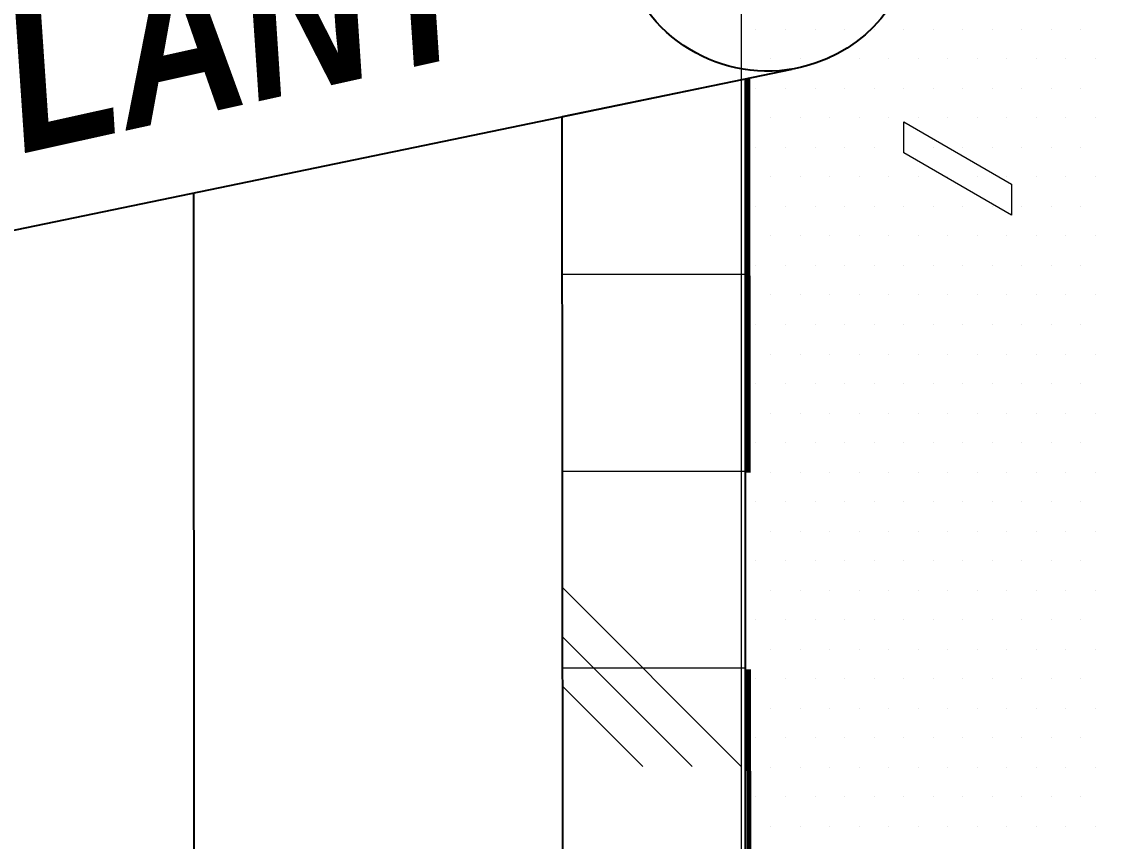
# Model space of a CAD drawing. Header units: inches. Extents: x -26 to 76, y -16 to 22.
# Drawn here: x 37.996 to 38.687, y 7.758 to 8.278 of the extents above; entities that cross this region are included whole.
import ezdxf

# ---------------------------------------------------------------- set-up
doc = ezdxf.new("R2010")
doc.units = ezdxf.units.IN
doc.header["$MEASUREMENT"] = 0
doc.linetypes.add('AI-Linetype-2', pattern=[0.375113, 0.250075, -0.125038])
for name, color, linetype, lineweight in [('.ATI-HATCH', 7, 'Continuous', 0), ('G-ANNO-TTLB', 7, 'Continuous', 0), ('TYVEK', 7, 'Continuous', 0), ('X-REF - TRACED', 7, 'Continuous', 0)]:
    doc.layers.add(name, color=color, linetype=linetype, lineweight=lineweight)

# ---------------------------------------------------------------- blocks, each defined once
blk = doc.blocks.new('Block_30')
at = {"layer": 'TYVEK', "color": 33, "lineweight": 25, "true_color": 0xcc9966}
blk.add_lwpolyline([(38.45573, 8.24176)], dxfattribs=at)
blk = doc.blocks.new('Block_353')
at = {"layer": '.ATI-HATCH'}
blk.add_open_spline([(38.33959, 8.21775), (38.33959, 8.21775), (38.45573, 8.24176), (38.45573, 8.24176), (38.45573, 8.24176), (38.45573, 5.66914), (38.45573, 5.66914), (38.45573, 5.66914), (38.33993, 5.73556), (38.33993, 5.73556), (38.33993, 5.73556), (38.33993, 7.72451), (38.33993, 7.72451), (38.33993, 7.72451), (38.33959, 8.21775), (38.33959, 8.21775)], degree=3, knots=[0, 0, 0, 0, 1, 1, 1, 2, 2, 2, 3, 3, 3, 4, 4, 4, 5, 5, 5, 5], dxfattribs=at)
at = {"layer": '.ATI-HATCH', "color": 8, "lineweight": 0, "true_color": 0x808080}
for points in [[(38.33966, 8.11768), (38.33966, 8.11768), (38.45573, 8.11768), (38.45573, 8.11768)], [(38.33975, 7.99264), (38.33975, 7.99264), (38.45573, 7.99264), (38.45573, 7.99264)], [(38.45334, 7.80508), (38.45334, 7.80508), (38.3398, 7.91863), (38.3398, 7.91863)], [(38.42208, 7.80508), (38.42208, 7.80508), (38.33982, 7.88735), (38.33982, 7.88735)], [(38.33983, 7.8676), (38.33983, 7.8676), (38.45573, 7.8676), (38.45573, 7.8676)], [(38.39082, 7.80508), (38.39082, 7.80508), (38.33984, 7.85606), (38.33984, 7.85606)]]:
    blk.add_open_spline(points, degree=3, dxfattribs=at)
blk = doc.blocks.new('Block_386')
at = {"layer": '.ATI-HATCH'}
blk.add_open_spline([(38.70094, 9.57216), (38.70094, 9.57216), (38.45346, 9.72215), (38.45346, 9.72215), (38.45346, 9.72215), (38.45346, 7.41486), (38.45346, 7.41486), (38.45346, 7.41486), (38.70094, 7.26487), (38.70094, 7.26487), (38.70094, 7.26487), (38.70094, 9.57216), (38.70094, 9.57216)], degree=3, knots=[0, 0, 0, 0, 1, 1, 1, 2, 2, 2, 3, 3, 3, 4, 4, 4, 4], dxfattribs=at)
at = {"layer": '.ATI-HATCH', "color": 8, "lineweight": 0, "true_color": 0x808080}
for points in [[(38.46268, 8.27329), (38.46268, 8.27329), (38.46268, 8.27329), (38.46268, 8.27329)], [(38.48144, 8.27329), (38.48144, 8.27329), (38.48144, 8.27329), (38.48144, 8.27329)], [(38.50019, 8.27329), (38.50019, 8.27329), (38.50019, 8.27329), (38.50019, 8.27329)], [(38.51895, 8.27329), (38.51895, 8.27329), (38.51895, 8.27329), (38.51895, 8.27329)], [(38.5377, 8.27329), (38.5377, 8.27329), (38.5377, 8.27329), (38.5377, 8.27329)], [(38.55646, 8.27329), (38.55646, 8.27329), (38.55646, 8.27329), (38.55646, 8.27329)], [(38.57521, 8.27329), (38.57521, 8.27329), (38.57521, 8.27329), (38.57521, 8.27329)], [(38.59397, 8.27329), (38.59397, 8.27329), (38.59397, 8.27329), (38.59397, 8.27329)], [(38.61273, 8.27329), (38.61273, 8.27329), (38.61273, 8.27329), (38.61273, 8.27329)], [(38.63148, 8.27329), (38.63148, 8.27329), (38.63148, 8.27329), (38.63148, 8.27329)], [(38.65024, 8.27329), (38.65024, 8.27329), (38.65024, 8.27329), (38.65024, 8.27329)], [(38.66899, 8.27329), (38.66899, 8.27329), (38.66899, 8.27329), (38.66899, 8.27329)], [(38.47206, 8.25453), (38.47206, 8.25453), (38.47206, 8.25453), (38.47206, 8.25453)], [(38.49081, 8.25453), (38.49081, 8.25453), (38.49081, 8.25453), (38.49081, 8.25453)], [(38.50957, 8.25453), (38.50957, 8.25453), (38.50957, 8.25453), (38.50957, 8.25453)], [(38.52833, 8.25453), (38.52833, 8.25453), (38.52833, 8.25453), (38.52833, 8.25453)], [(38.54708, 8.25453), (38.54708, 8.25453), (38.54708, 8.25453), (38.54708, 8.25453)], [(38.56584, 8.25453), (38.56584, 8.25453), (38.56584, 8.25453), (38.56584, 8.25453)], [(38.58459, 8.25453), (38.58459, 8.25453), (38.58459, 8.25453), (38.58459, 8.25453)], [(38.60335, 8.25453), (38.60335, 8.25453), (38.60335, 8.25453), (38.60335, 8.25453)], [(38.6221, 8.25453), (38.6221, 8.25453), (38.6221, 8.25453), (38.6221, 8.25453)], [(38.64086, 8.25453), (38.64086, 8.25453), (38.64086, 8.25453), (38.64086, 8.25453)], [(38.65961, 8.25453), (38.65961, 8.25453), (38.65961, 8.25453), (38.65961, 8.25453)], [(38.67837, 8.25453), (38.67837, 8.25453), (38.67837, 8.25453), (38.67837, 8.25453)], [(38.46268, 8.23577), (38.46268, 8.23577), (38.46268, 8.23577), (38.46268, 8.23577)], [(38.48144, 8.23577), (38.48144, 8.23577), (38.48144, 8.23577), (38.48144, 8.23577)], [(38.50019, 8.23577), (38.50019, 8.23577), (38.50019, 8.23577), (38.50019, 8.23577)], [(38.51895, 8.23577), (38.51895, 8.23577), (38.51895, 8.23577), (38.51895, 8.23577)], [(38.5377, 8.23577), (38.5377, 8.23577), (38.5377, 8.23577), (38.5377, 8.23577)], [(38.55646, 8.23577), (38.55646, 8.23577), (38.55646, 8.23577), (38.55646, 8.23577)], [(38.57521, 8.23577), (38.57521, 8.23577), (38.57521, 8.23577), (38.57521, 8.23577)], [(38.59397, 8.23577), (38.59397, 8.23577), (38.59397, 8.23577), (38.59397, 8.23577)], [(38.61273, 8.23577), (38.61273, 8.23577), (38.61273, 8.23577), (38.61273, 8.23577)], [(38.63148, 8.23577), (38.63148, 8.23577), (38.63148, 8.23577), (38.63148, 8.23577)], [(38.65024, 8.23577), (38.65024, 8.23577), (38.65024, 8.23577), (38.65024, 8.23577)], [(38.66899, 8.23577), (38.66899, 8.23577), (38.66899, 8.23577), (38.66899, 8.23577)], [(38.47206, 8.21702), (38.47206, 8.21702), (38.47206, 8.21702), (38.47206, 8.21702)], [(38.49081, 8.21702), (38.49081, 8.21702), (38.49081, 8.21702), (38.49081, 8.21702)], [(38.50957, 8.21702), (38.50957, 8.21702), (38.50957, 8.21702), (38.50957, 8.21702)], [(38.52833, 8.21702), (38.52833, 8.21702), (38.52833, 8.21702), (38.52833, 8.21702)], [(38.54708, 8.21702), (38.54708, 8.21702), (38.54708, 8.21702), (38.54708, 8.21702)], [(38.56584, 8.21702), (38.56584, 8.21702), (38.56584, 8.21702), (38.56584, 8.21702)], [(38.58459, 8.21702), (38.58459, 8.21702), (38.58459, 8.21702), (38.58459, 8.21702)], [(38.60335, 8.21702), (38.60335, 8.21702), (38.60335, 8.21702), (38.60335, 8.21702)], [(38.6221, 8.21702), (38.6221, 8.21702), (38.6221, 8.21702), (38.6221, 8.21702)], [(38.64086, 8.21702), (38.64086, 8.21702), (38.64086, 8.21702), (38.64086, 8.21702)], [(38.65961, 8.21702), (38.65961, 8.21702), (38.65961, 8.21702), (38.65961, 8.21702)], [(38.67837, 8.21702), (38.67837, 8.21702), (38.67837, 8.21702), (38.67837, 8.21702)], [(38.46268, 8.19826), (38.46268, 8.19826), (38.46268, 8.19826), (38.46268, 8.19826)], [(38.48144, 8.19826), (38.48144, 8.19826), (38.48144, 8.19826), (38.48144, 8.19826)], [(38.50019, 8.19826), (38.50019, 8.19826), (38.50019, 8.19826), (38.50019, 8.19826)], [(38.51895, 8.19826), (38.51895, 8.19826), (38.51895, 8.19826), (38.51895, 8.19826)], [(38.5377, 8.19826), (38.5377, 8.19826), (38.5377, 8.19826), (38.5377, 8.19826)], [(38.55646, 8.19826), (38.55646, 8.19826), (38.55646, 8.19826), (38.55646, 8.19826)], [(38.57521, 8.19826), (38.57521, 8.19826), (38.57521, 8.19826), (38.57521, 8.19826)], [(38.59397, 8.19826), (38.59397, 8.19826), (38.59397, 8.19826), (38.59397, 8.19826)], [(38.61273, 8.19826), (38.61273, 8.19826), (38.61273, 8.19826), (38.61273, 8.19826)], [(38.63148, 8.19826), (38.63148, 8.19826), (38.63148, 8.19826), (38.63148, 8.19826)], [(38.65024, 8.19826), (38.65024, 8.19826), (38.65024, 8.19826), (38.65024, 8.19826)], [(38.66899, 8.19826), (38.66899, 8.19826), (38.66899, 8.19826), (38.66899, 8.19826)], [(38.47206, 8.17951), (38.47206, 8.17951), (38.47206, 8.17951), (38.47206, 8.17951)], [(38.49081, 8.17951), (38.49081, 8.17951), (38.49081, 8.17951), (38.49081, 8.17951)], [(38.50957, 8.17951), (38.50957, 8.17951), (38.50957, 8.17951), (38.50957, 8.17951)], [(38.52833, 8.17951), (38.52833, 8.17951), (38.52833, 8.17951), (38.52833, 8.17951)], [(38.54708, 8.17951), (38.54708, 8.17951), (38.54708, 8.17951), (38.54708, 8.17951)], [(38.56584, 8.17951), (38.56584, 8.17951), (38.56584, 8.17951), (38.56584, 8.17951)], [(38.58459, 8.17951), (38.58459, 8.17951), (38.58459, 8.17951), (38.58459, 8.17951)], [(38.60335, 8.17951), (38.60335, 8.17951), (38.60335, 8.17951), (38.60335, 8.17951)], [(38.6221, 8.17951), (38.6221, 8.17951), (38.6221, 8.17951), (38.6221, 8.17951)], [(38.64086, 8.17951), (38.64086, 8.17951), (38.64086, 8.17951), (38.64086, 8.17951)], [(38.65961, 8.17951), (38.65961, 8.17951), (38.65961, 8.17951), (38.65961, 8.17951)], [(38.67837, 8.17951), (38.67837, 8.17951), (38.67837, 8.17951), (38.67837, 8.17951)], [(38.46268, 8.16075), (38.46268, 8.16075), (38.46268, 8.16075), (38.46268, 8.16075)], [(38.48144, 8.16075), (38.48144, 8.16075), (38.48144, 8.16075), (38.48144, 8.16075)], [(38.50019, 8.16075), (38.50019, 8.16075), (38.50019, 8.16075), (38.50019, 8.16075)], [(38.51895, 8.16075), (38.51895, 8.16075), (38.51895, 8.16075), (38.51895, 8.16075)], [(38.5377, 8.16075), (38.5377, 8.16075), (38.5377, 8.16075), (38.5377, 8.16075)], [(38.55646, 8.16075), (38.55646, 8.16075), (38.55646, 8.16075), (38.55646, 8.16075)], [(38.57521, 8.16075), (38.57521, 8.16075), (38.57521, 8.16075), (38.57521, 8.16075)], [(38.59397, 8.16075), (38.59397, 8.16075), (38.59397, 8.16075), (38.59397, 8.16075)], [(38.61273, 8.16075), (38.61273, 8.16075), (38.61273, 8.16075), (38.61273, 8.16075)], [(38.63148, 8.16075), (38.63148, 8.16075), (38.63148, 8.16075), (38.63148, 8.16075)], [(38.65024, 8.16075), (38.65024, 8.16075), (38.65024, 8.16075), (38.65024, 8.16075)], [(38.66899, 8.16075), (38.66899, 8.16075), (38.66899, 8.16075), (38.66899, 8.16075)], [(38.47206, 8.142), (38.47206, 8.142), (38.47206, 8.142), (38.47206, 8.142)], [(38.49081, 8.142), (38.49081, 8.142), (38.49081, 8.142), (38.49081, 8.142)], [(38.50957, 8.142), (38.50957, 8.142), (38.50957, 8.142), (38.50957, 8.142)], [(38.52833, 8.142), (38.52833, 8.142), (38.52833, 8.142), (38.52833, 8.142)], [(38.54708, 8.142), (38.54708, 8.142), (38.54708, 8.142), (38.54708, 8.142)], [(38.56584, 8.142), (38.56584, 8.142), (38.56584, 8.142), (38.56584, 8.142)], [(38.58459, 8.142), (38.58459, 8.142), (38.58459, 8.142), (38.58459, 8.142)], [(38.60335, 8.142), (38.60335, 8.142), (38.60335, 8.142), (38.60335, 8.142)], [(38.6221, 8.142), (38.6221, 8.142), (38.6221, 8.142), (38.6221, 8.142)], [(38.64086, 8.142), (38.64086, 8.142), (38.64086, 8.142), (38.64086, 8.142)], [(38.65961, 8.142), (38.65961, 8.142), (38.65961, 8.142), (38.65961, 8.142)], [(38.67837, 8.142), (38.67837, 8.142), (38.67837, 8.142), (38.67837, 8.142)], [(38.46268, 8.12324), (38.46268, 8.12324), (38.46268, 8.12324), (38.46268, 8.12324)], [(38.48144, 8.12324), (38.48144, 8.12324), (38.48144, 8.12324), (38.48144, 8.12324)], [(38.50019, 8.12324), (38.50019, 8.12324), (38.50019, 8.12324), (38.50019, 8.12324)], [(38.51895, 8.12324), (38.51895, 8.12324), (38.51895, 8.12324), (38.51895, 8.12324)], [(38.5377, 8.12324), (38.5377, 8.12324), (38.5377, 8.12324), (38.5377, 8.12324)], [(38.55646, 8.12324), (38.55646, 8.12324), (38.55646, 8.12324), (38.55646, 8.12324)], [(38.57521, 8.12324), (38.57521, 8.12324), (38.57521, 8.12324), (38.57521, 8.12324)], [(38.59397, 8.12324), (38.59397, 8.12324), (38.59397, 8.12324), (38.59397, 8.12324)], [(38.61273, 8.12324), (38.61273, 8.12324), (38.61273, 8.12324), (38.61273, 8.12324)], [(38.63148, 8.12324), (38.63148, 8.12324), (38.63148, 8.12324), (38.63148, 8.12324)], [(38.65024, 8.12324), (38.65024, 8.12324), (38.65024, 8.12324), (38.65024, 8.12324)], [(38.66899, 8.12324), (38.66899, 8.12324), (38.66899, 8.12324), (38.66899, 8.12324)], [(38.47206, 8.10448), (38.47206, 8.10448), (38.47206, 8.10448), (38.47206, 8.10448)], [(38.49081, 8.10448), (38.49081, 8.10448), (38.49081, 8.10448), (38.49081, 8.10448)], [(38.50957, 8.10448), (38.50957, 8.10448), (38.50957, 8.10448), (38.50957, 8.10448)], [(38.52833, 8.10448), (38.52833, 8.10448), (38.52833, 8.10448), (38.52833, 8.10448)], [(38.54708, 8.10448), (38.54708, 8.10448), (38.54708, 8.10448), (38.54708, 8.10448)], [(38.56584, 8.10448), (38.56584, 8.10448), (38.56584, 8.10448), (38.56584, 8.10448)], [(38.58459, 8.10448), (38.58459, 8.10448), (38.58459, 8.10448), (38.58459, 8.10448)], [(38.60335, 8.10448), (38.60335, 8.10448), (38.60335, 8.10448), (38.60335, 8.10448)], [(38.6221, 8.10448), (38.6221, 8.10448), (38.6221, 8.10448), (38.6221, 8.10448)], [(38.64086, 8.10448), (38.64086, 8.10448), (38.64086, 8.10448), (38.64086, 8.10448)], [(38.65961, 8.10448), (38.65961, 8.10448), (38.65961, 8.10448), (38.65961, 8.10448)], [(38.67837, 8.10448), (38.67837, 8.10448), (38.67837, 8.10448), (38.67837, 8.10448)], [(38.46268, 8.08573), (38.46268, 8.08573), (38.46268, 8.08573), (38.46268, 8.08573)], [(38.48144, 8.08573), (38.48144, 8.08573), (38.48144, 8.08573), (38.48144, 8.08573)], [(38.50019, 8.08573), (38.50019, 8.08573), (38.50019, 8.08573), (38.50019, 8.08573)], [(38.51895, 8.08573), (38.51895, 8.08573), (38.51895, 8.08573), (38.51895, 8.08573)], [(38.5377, 8.08573), (38.5377, 8.08573), (38.5377, 8.08573), (38.5377, 8.08573)], [(38.55646, 8.08573), (38.55646, 8.08573), (38.55646, 8.08573), (38.55646, 8.08573)], [(38.57521, 8.08573), (38.57521, 8.08573), (38.57521, 8.08573), (38.57521, 8.08573)], [(38.59397, 8.08573), (38.59397, 8.08573), (38.59397, 8.08573), (38.59397, 8.08573)], [(38.61273, 8.08573), (38.61273, 8.08573), (38.61273, 8.08573), (38.61273, 8.08573)], [(38.63148, 8.08573), (38.63148, 8.08573), (38.63148, 8.08573), (38.63148, 8.08573)], [(38.65024, 8.08573), (38.65024, 8.08573), (38.65024, 8.08573), (38.65024, 8.08573)], [(38.66899, 8.08573), (38.66899, 8.08573), (38.66899, 8.08573), (38.66899, 8.08573)], [(38.47206, 8.06697), (38.47206, 8.06697), (38.47206, 8.06697), (38.47206, 8.06697)], [(38.49081, 8.06697), (38.49081, 8.06697), (38.49081, 8.06697), (38.49081, 8.06697)], [(38.50957, 8.06697), (38.50957, 8.06697), (38.50957, 8.06697), (38.50957, 8.06697)], [(38.52833, 8.06697), (38.52833, 8.06697), (38.52833, 8.06697), (38.52833, 8.06697)], [(38.54708, 8.06697), (38.54708, 8.06697), (38.54708, 8.06697), (38.54708, 8.06697)], [(38.56584, 8.06697), (38.56584, 8.06697), (38.56584, 8.06697), (38.56584, 8.06697)], [(38.58459, 8.06697), (38.58459, 8.06697), (38.58459, 8.06697), (38.58459, 8.06697)], [(38.60335, 8.06697), (38.60335, 8.06697), (38.60335, 8.06697), (38.60335, 8.06697)], [(38.6221, 8.06697), (38.6221, 8.06697), (38.6221, 8.06697), (38.6221, 8.06697)], [(38.64086, 8.06697), (38.64086, 8.06697), (38.64086, 8.06697), (38.64086, 8.06697)], [(38.65961, 8.06697), (38.65961, 8.06697), (38.65961, 8.06697), (38.65961, 8.06697)], [(38.67837, 8.06697), (38.67837, 8.06697), (38.67837, 8.06697), (38.67837, 8.06697)], [(38.46268, 8.04822), (38.46268, 8.04822), (38.46268, 8.04822), (38.46268, 8.04822)], [(38.48144, 8.04822), (38.48144, 8.04822), (38.48144, 8.04822), (38.48144, 8.04822)], [(38.50019, 8.04822), (38.50019, 8.04822), (38.50019, 8.04822), (38.50019, 8.04822)], [(38.51895, 8.04822), (38.51895, 8.04822), (38.51895, 8.04822), (38.51895, 8.04822)], [(38.5377, 8.04822), (38.5377, 8.04822), (38.5377, 8.04822), (38.5377, 8.04822)], [(38.55646, 8.04822), (38.55646, 8.04822), (38.55646, 8.04822), (38.55646, 8.04822)], [(38.57521, 8.04822), (38.57521, 8.04822), (38.57521, 8.04822), (38.57521, 8.04822)], [(38.59397, 8.04822), (38.59397, 8.04822), (38.59397, 8.04822), (38.59397, 8.04822)], [(38.61273, 8.04822), (38.61273, 8.04822), (38.61273, 8.04822), (38.61273, 8.04822)], [(38.63148, 8.04822), (38.63148, 8.04822), (38.63148, 8.04822), (38.63148, 8.04822)], [(38.65024, 8.04822), (38.65024, 8.04822), (38.65024, 8.04822), (38.65024, 8.04822)], [(38.66899, 8.04822), (38.66899, 8.04822), (38.66899, 8.04822), (38.66899, 8.04822)], [(38.47206, 8.02946), (38.47206, 8.02946), (38.47206, 8.02946), (38.47206, 8.02946)], [(38.49081, 8.02946), (38.49081, 8.02946), (38.49081, 8.02946), (38.49081, 8.02946)], [(38.50957, 8.02946), (38.50957, 8.02946), (38.50957, 8.02946), (38.50957, 8.02946)], [(38.52833, 8.02946), (38.52833, 8.02946), (38.52833, 8.02946), (38.52833, 8.02946)], [(38.54708, 8.02946), (38.54708, 8.02946), (38.54708, 8.02946), (38.54708, 8.02946)], [(38.56584, 8.02946), (38.56584, 8.02946), (38.56584, 8.02946), (38.56584, 8.02946)], [(38.58459, 8.02946), (38.58459, 8.02946), (38.58459, 8.02946), (38.58459, 8.02946)], [(38.60335, 8.02946), (38.60335, 8.02946), (38.60335, 8.02946), (38.60335, 8.02946)], [(38.6221, 8.02946), (38.6221, 8.02946), (38.6221, 8.02946), (38.6221, 8.02946)], [(38.64086, 8.02946), (38.64086, 8.02946), (38.64086, 8.02946), (38.64086, 8.02946)], [(38.65961, 8.02946), (38.65961, 8.02946), (38.65961, 8.02946), (38.65961, 8.02946)], [(38.67837, 8.02946), (38.67837, 8.02946), (38.67837, 8.02946), (38.67837, 8.02946)], [(38.46268, 8.01071), (38.46268, 8.01071), (38.46268, 8.01071), (38.46268, 8.01071)], [(38.48144, 8.01071), (38.48144, 8.01071), (38.48144, 8.01071), (38.48144, 8.01071)], [(38.50019, 8.01071), (38.50019, 8.01071), (38.50019, 8.01071), (38.50019, 8.01071)], [(38.51895, 8.01071), (38.51895, 8.01071), (38.51895, 8.01071), (38.51895, 8.01071)], [(38.5377, 8.01071), (38.5377, 8.01071), (38.5377, 8.01071), (38.5377, 8.01071)], [(38.55646, 8.01071), (38.55646, 8.01071), (38.55646, 8.01071), (38.55646, 8.01071)], [(38.57521, 8.01071), (38.57521, 8.01071), (38.57521, 8.01071), (38.57521, 8.01071)], [(38.59397, 8.01071), (38.59397, 8.01071), (38.59397, 8.01071), (38.59397, 8.01071)], [(38.61273, 8.01071), (38.61273, 8.01071), (38.61273, 8.01071), (38.61273, 8.01071)], [(38.63148, 8.01071), (38.63148, 8.01071), (38.63148, 8.01071), (38.63148, 8.01071)], [(38.65024, 8.01071), (38.65024, 8.01071), (38.65024, 8.01071), (38.65024, 8.01071)], [(38.66899, 8.01071), (38.66899, 8.01071), (38.66899, 8.01071), (38.66899, 8.01071)], [(38.47206, 7.99195), (38.47206, 7.99195), (38.47206, 7.99195), (38.47206, 7.99195)], [(38.49081, 7.99195), (38.49081, 7.99195), (38.49081, 7.99195), (38.49081, 7.99195)], [(38.50957, 7.99195), (38.50957, 7.99195), (38.50957, 7.99195), (38.50957, 7.99195)], [(38.52833, 7.99195), (38.52833, 7.99195), (38.52833, 7.99195), (38.52833, 7.99195)], [(38.54708, 7.99195), (38.54708, 7.99195), (38.54708, 7.99195), (38.54708, 7.99195)], [(38.56584, 7.99195), (38.56584, 7.99195), (38.56584, 7.99195), (38.56584, 7.99195)], [(38.58459, 7.99195), (38.58459, 7.99195), (38.58459, 7.99195), (38.58459, 7.99195)], [(38.60335, 7.99195), (38.60335, 7.99195), (38.60335, 7.99195), (38.60335, 7.99195)], [(38.6221, 7.99195), (38.6221, 7.99195), (38.6221, 7.99195), (38.6221, 7.99195)], [(38.64086, 7.99195), (38.64086, 7.99195), (38.64086, 7.99195), (38.64086, 7.99195)], [(38.65961, 7.99195), (38.65961, 7.99195), (38.65961, 7.99195), (38.65961, 7.99195)], [(38.67837, 7.99195), (38.67837, 7.99195), (38.67837, 7.99195), (38.67837, 7.99195)], [(38.46268, 7.9732), (38.46268, 7.9732), (38.46268, 7.9732), (38.46268, 7.9732)], [(38.48144, 7.9732), (38.48144, 7.9732), (38.48144, 7.9732), (38.48144, 7.9732)], [(38.50019, 7.9732), (38.50019, 7.9732), (38.50019, 7.9732), (38.50019, 7.9732)], [(38.51895, 7.9732), (38.51895, 7.9732), (38.51895, 7.9732), (38.51895, 7.9732)], [(38.5377, 7.9732), (38.5377, 7.9732), (38.5377, 7.9732), (38.5377, 7.9732)], [(38.55646, 7.9732), (38.55646, 7.9732), (38.55646, 7.9732), (38.55646, 7.9732)], [(38.57521, 7.9732), (38.57521, 7.9732), (38.57521, 7.9732), (38.57521, 7.9732)], [(38.59397, 7.9732), (38.59397, 7.9732), (38.59397, 7.9732), (38.59397, 7.9732)], [(38.61273, 7.9732), (38.61273, 7.9732), (38.61273, 7.9732), (38.61273, 7.9732)], [(38.63148, 7.9732), (38.63148, 7.9732), (38.63148, 7.9732), (38.63148, 7.9732)], [(38.65024, 7.9732), (38.65024, 7.9732), (38.65024, 7.9732), (38.65024, 7.9732)], [(38.66899, 7.9732), (38.66899, 7.9732), (38.66899, 7.9732), (38.66899, 7.9732)], [(38.47206, 7.95444), (38.47206, 7.95444), (38.47206, 7.95444), (38.47206, 7.95444)], [(38.49081, 7.95444), (38.49081, 7.95444), (38.49081, 7.95444), (38.49081, 7.95444)], [(38.50957, 7.95444), (38.50957, 7.95444), (38.50957, 7.95444), (38.50957, 7.95444)], [(38.52833, 7.95444), (38.52833, 7.95444), (38.52833, 7.95444), (38.52833, 7.95444)], [(38.54708, 7.95444), (38.54708, 7.95444), (38.54708, 7.95444), (38.54708, 7.95444)], [(38.56584, 7.95444), (38.56584, 7.95444), (38.56584, 7.95444), (38.56584, 7.95444)], [(38.58459, 7.95444), (38.58459, 7.95444), (38.58459, 7.95444), (38.58459, 7.95444)], [(38.60335, 7.95444), (38.60335, 7.95444), (38.60335, 7.95444), (38.60335, 7.95444)], [(38.6221, 7.95444), (38.6221, 7.95444), (38.6221, 7.95444), (38.6221, 7.95444)], [(38.64086, 7.95444), (38.64086, 7.95444), (38.64086, 7.95444), (38.64086, 7.95444)], [(38.65961, 7.95444), (38.65961, 7.95444), (38.65961, 7.95444), (38.65961, 7.95444)], [(38.67837, 7.95444), (38.67837, 7.95444), (38.67837, 7.95444), (38.67837, 7.95444)], [(38.46268, 7.93568), (38.46268, 7.93568), (38.46268, 7.93568), (38.46268, 7.93568)], [(38.48144, 7.93568), (38.48144, 7.93568), (38.48144, 7.93568), (38.48144, 7.93568)], [(38.50019, 7.93568), (38.50019, 7.93568), (38.50019, 7.93568), (38.50019, 7.93568)], [(38.51895, 7.93568), (38.51895, 7.93568), (38.51895, 7.93568), (38.51895, 7.93568)], [(38.5377, 7.93568), (38.5377, 7.93568), (38.5377, 7.93568), (38.5377, 7.93568)], [(38.55646, 7.93568), (38.55646, 7.93568), (38.55646, 7.93568), (38.55646, 7.93568)], [(38.57521, 7.93568), (38.57521, 7.93568), (38.57521, 7.93568), (38.57521, 7.93568)], [(38.59397, 7.93568), (38.59397, 7.93568), (38.59397, 7.93568), (38.59397, 7.93568)], [(38.61273, 7.93568), (38.61273, 7.93568), (38.61273, 7.93568), (38.61273, 7.93568)], [(38.63148, 7.93568), (38.63148, 7.93568), (38.63148, 7.93568), (38.63148, 7.93568)], [(38.65024, 7.93568), (38.65024, 7.93568), (38.65024, 7.93568), (38.65024, 7.93568)], [(38.66899, 7.93568), (38.66899, 7.93568), (38.66899, 7.93568), (38.66899, 7.93568)], [(38.47206, 7.91693), (38.47206, 7.91693), (38.47206, 7.91693), (38.47206, 7.91693)], [(38.49081, 7.91693), (38.49081, 7.91693), (38.49081, 7.91693), (38.49081, 7.91693)], [(38.50957, 7.91693), (38.50957, 7.91693), (38.50957, 7.91693), (38.50957, 7.91693)], [(38.52833, 7.91693), (38.52833, 7.91693), (38.52833, 7.91693), (38.52833, 7.91693)], [(38.54708, 7.91693), (38.54708, 7.91693), (38.54708, 7.91693), (38.54708, 7.91693)], [(38.56584, 7.91693), (38.56584, 7.91693), (38.56584, 7.91693), (38.56584, 7.91693)], [(38.58459, 7.91693), (38.58459, 7.91693), (38.58459, 7.91693), (38.58459, 7.91693)], [(38.60335, 7.91693), (38.60335, 7.91693), (38.60335, 7.91693), (38.60335, 7.91693)], [(38.6221, 7.91693), (38.6221, 7.91693), (38.6221, 7.91693), (38.6221, 7.91693)], [(38.64086, 7.91693), (38.64086, 7.91693), (38.64086, 7.91693), (38.64086, 7.91693)], [(38.65961, 7.91693), (38.65961, 7.91693), (38.65961, 7.91693), (38.65961, 7.91693)], [(38.67837, 7.91693), (38.67837, 7.91693), (38.67837, 7.91693), (38.67837, 7.91693)], [(38.46268, 7.89817), (38.46268, 7.89817), (38.46268, 7.89817), (38.46268, 7.89817)], [(38.48144, 7.89817), (38.48144, 7.89817), (38.48144, 7.89817), (38.48144, 7.89817)], [(38.50019, 7.89817), (38.50019, 7.89817), (38.50019, 7.89817), (38.50019, 7.89817)], [(38.51895, 7.89817), (38.51895, 7.89817), (38.51895, 7.89817), (38.51895, 7.89817)], [(38.5377, 7.89817), (38.5377, 7.89817), (38.5377, 7.89817), (38.5377, 7.89817)], [(38.55646, 7.89817), (38.55646, 7.89817), (38.55646, 7.89817), (38.55646, 7.89817)], [(38.57521, 7.89817), (38.57521, 7.89817), (38.57521, 7.89817), (38.57521, 7.89817)], [(38.59397, 7.89817), (38.59397, 7.89817), (38.59397, 7.89817), (38.59397, 7.89817)], [(38.61273, 7.89817), (38.61273, 7.89817), (38.61273, 7.89817), (38.61273, 7.89817)], [(38.63148, 7.89817), (38.63148, 7.89817), (38.63148, 7.89817), (38.63148, 7.89817)], [(38.65024, 7.89817), (38.65024, 7.89817), (38.65024, 7.89817), (38.65024, 7.89817)], [(38.66899, 7.89817), (38.66899, 7.89817), (38.66899, 7.89817), (38.66899, 7.89817)], [(38.47206, 7.87942), (38.47206, 7.87942), (38.47206, 7.87942), (38.47206, 7.87942)], [(38.49081, 7.87942), (38.49081, 7.87942), (38.49081, 7.87942), (38.49081, 7.87942)], [(38.50957, 7.87942), (38.50957, 7.87942), (38.50957, 7.87942), (38.50957, 7.87942)], [(38.52833, 7.87942), (38.52833, 7.87942), (38.52833, 7.87942), (38.52833, 7.87942)], [(38.54708, 7.87942), (38.54708, 7.87942), (38.54708, 7.87942), (38.54708, 7.87942)], [(38.56584, 7.87942), (38.56584, 7.87942), (38.56584, 7.87942), (38.56584, 7.87942)], [(38.58459, 7.87942), (38.58459, 7.87942), (38.58459, 7.87942), (38.58459, 7.87942)], [(38.60335, 7.87942), (38.60335, 7.87942), (38.60335, 7.87942), (38.60335, 7.87942)], [(38.6221, 7.87942), (38.6221, 7.87942), (38.6221, 7.87942), (38.6221, 7.87942)], [(38.64086, 7.87942), (38.64086, 7.87942), (38.64086, 7.87942), (38.64086, 7.87942)], [(38.65961, 7.87942), (38.65961, 7.87942), (38.65961, 7.87942), (38.65961, 7.87942)], [(38.67837, 7.87942), (38.67837, 7.87942), (38.67837, 7.87942), (38.67837, 7.87942)], [(38.46268, 7.86066), (38.46268, 7.86066), (38.46268, 7.86066), (38.46268, 7.86066)], [(38.48144, 7.86066), (38.48144, 7.86066), (38.48144, 7.86066), (38.48144, 7.86066)], [(38.50019, 7.86066), (38.50019, 7.86066), (38.50019, 7.86066), (38.50019, 7.86066)], [(38.51895, 7.86066), (38.51895, 7.86066), (38.51895, 7.86066), (38.51895, 7.86066)], [(38.5377, 7.86066), (38.5377, 7.86066), (38.5377, 7.86066), (38.5377, 7.86066)], [(38.55646, 7.86066), (38.55646, 7.86066), (38.55646, 7.86066), (38.55646, 7.86066)], [(38.57521, 7.86066), (38.57521, 7.86066), (38.57521, 7.86066), (38.57521, 7.86066)], [(38.59397, 7.86066), (38.59397, 7.86066), (38.59397, 7.86066), (38.59397, 7.86066)], [(38.61273, 7.86066), (38.61273, 7.86066), (38.61273, 7.86066), (38.61273, 7.86066)], [(38.63148, 7.86066), (38.63148, 7.86066), (38.63148, 7.86066), (38.63148, 7.86066)], [(38.65024, 7.86066), (38.65024, 7.86066), (38.65024, 7.86066), (38.65024, 7.86066)], [(38.66899, 7.86066), (38.66899, 7.86066), (38.66899, 7.86066), (38.66899, 7.86066)], [(38.47206, 7.84191), (38.47206, 7.84191), (38.47206, 7.84191), (38.47206, 7.84191)], [(38.49081, 7.84191), (38.49081, 7.84191), (38.49081, 7.84191), (38.49081, 7.84191)], [(38.50957, 7.84191), (38.50957, 7.84191), (38.50957, 7.84191), (38.50957, 7.84191)], [(38.52833, 7.84191), (38.52833, 7.84191), (38.52833, 7.84191), (38.52833, 7.84191)], [(38.54708, 7.84191), (38.54708, 7.84191), (38.54708, 7.84191), (38.54708, 7.84191)], [(38.56584, 7.84191), (38.56584, 7.84191), (38.56584, 7.84191), (38.56584, 7.84191)], [(38.58459, 7.84191), (38.58459, 7.84191), (38.58459, 7.84191), (38.58459, 7.84191)], [(38.60335, 7.84191), (38.60335, 7.84191), (38.60335, 7.84191), (38.60335, 7.84191)], [(38.6221, 7.84191), (38.6221, 7.84191), (38.6221, 7.84191), (38.6221, 7.84191)], [(38.64086, 7.84191), (38.64086, 7.84191), (38.64086, 7.84191), (38.64086, 7.84191)], [(38.65961, 7.84191), (38.65961, 7.84191), (38.65961, 7.84191), (38.65961, 7.84191)], [(38.67837, 7.84191), (38.67837, 7.84191), (38.67837, 7.84191), (38.67837, 7.84191)], [(38.46268, 7.82315), (38.46268, 7.82315), (38.46268, 7.82315), (38.46268, 7.82315)], [(38.48144, 7.82315), (38.48144, 7.82315), (38.48144, 7.82315), (38.48144, 7.82315)], [(38.50019, 7.82315), (38.50019, 7.82315), (38.50019, 7.82315), (38.50019, 7.82315)], [(38.51895, 7.82315), (38.51895, 7.82315), (38.51895, 7.82315), (38.51895, 7.82315)], [(38.5377, 7.82315), (38.5377, 7.82315), (38.5377, 7.82315), (38.5377, 7.82315)], [(38.55646, 7.82315), (38.55646, 7.82315), (38.55646, 7.82315), (38.55646, 7.82315)], [(38.57521, 7.82315), (38.57521, 7.82315), (38.57521, 7.82315), (38.57521, 7.82315)], [(38.59397, 7.82315), (38.59397, 7.82315), (38.59397, 7.82315), (38.59397, 7.82315)], [(38.61273, 7.82315), (38.61273, 7.82315), (38.61273, 7.82315), (38.61273, 7.82315)], [(38.63148, 7.82315), (38.63148, 7.82315), (38.63148, 7.82315), (38.63148, 7.82315)], [(38.65024, 7.82315), (38.65024, 7.82315), (38.65024, 7.82315), (38.65024, 7.82315)], [(38.66899, 7.82315), (38.66899, 7.82315), (38.66899, 7.82315), (38.66899, 7.82315)], [(38.47206, 7.80439), (38.47206, 7.80439), (38.47206, 7.80439), (38.47206, 7.80439)], [(38.49081, 7.80439), (38.49081, 7.80439), (38.49081, 7.80439), (38.49081, 7.80439)], [(38.50957, 7.80439), (38.50957, 7.80439), (38.50957, 7.80439), (38.50957, 7.80439)], [(38.52833, 7.80439), (38.52833, 7.80439), (38.52833, 7.80439), (38.52833, 7.80439)], [(38.54708, 7.80439), (38.54708, 7.80439), (38.54708, 7.80439), (38.54708, 7.80439)], [(38.56584, 7.80439), (38.56584, 7.80439), (38.56584, 7.80439), (38.56584, 7.80439)], [(38.58459, 7.80439), (38.58459, 7.80439), (38.58459, 7.80439), (38.58459, 7.80439)], [(38.60335, 7.80439), (38.60335, 7.80439), (38.60335, 7.80439), (38.60335, 7.80439)], [(38.6221, 7.80439), (38.6221, 7.80439), (38.6221, 7.80439), (38.6221, 7.80439)], [(38.64086, 7.80439), (38.64086, 7.80439), (38.64086, 7.80439), (38.64086, 7.80439)], [(38.65961, 7.80439), (38.65961, 7.80439), (38.65961, 7.80439), (38.65961, 7.80439)], [(38.67837, 7.80439), (38.67837, 7.80439), (38.67837, 7.80439), (38.67837, 7.80439)], [(38.46268, 7.78564), (38.46268, 7.78564), (38.46268, 7.78564), (38.46268, 7.78564)], [(38.48144, 7.78564), (38.48144, 7.78564), (38.48144, 7.78564), (38.48144, 7.78564)], [(38.50019, 7.78564), (38.50019, 7.78564), (38.50019, 7.78564), (38.50019, 7.78564)], [(38.51895, 7.78564), (38.51895, 7.78564), (38.51895, 7.78564), (38.51895, 7.78564)], [(38.5377, 7.78564), (38.5377, 7.78564), (38.5377, 7.78564), (38.5377, 7.78564)], [(38.55646, 7.78564), (38.55646, 7.78564), (38.55646, 7.78564), (38.55646, 7.78564)], [(38.57521, 7.78564), (38.57521, 7.78564), (38.57521, 7.78564), (38.57521, 7.78564)], [(38.59397, 7.78564), (38.59397, 7.78564), (38.59397, 7.78564), (38.59397, 7.78564)], [(38.61273, 7.78564), (38.61273, 7.78564), (38.61273, 7.78564), (38.61273, 7.78564)], [(38.63148, 7.78564), (38.63148, 7.78564), (38.63148, 7.78564), (38.63148, 7.78564)], [(38.65024, 7.78564), (38.65024, 7.78564), (38.65024, 7.78564), (38.65024, 7.78564)], [(38.66899, 7.78564), (38.66899, 7.78564), (38.66899, 7.78564), (38.66899, 7.78564)], [(38.47206, 7.76688), (38.47206, 7.76688), (38.47206, 7.76688), (38.47206, 7.76688)], [(38.49081, 7.76688), (38.49081, 7.76688), (38.49081, 7.76688), (38.49081, 7.76688)], [(38.50957, 7.76688), (38.50957, 7.76688), (38.50957, 7.76688), (38.50957, 7.76688)], [(38.52833, 7.76688), (38.52833, 7.76688), (38.52833, 7.76688), (38.52833, 7.76688)], [(38.54708, 7.76688), (38.54708, 7.76688), (38.54708, 7.76688), (38.54708, 7.76688)], [(38.56584, 7.76688), (38.56584, 7.76688), (38.56584, 7.76688), (38.56584, 7.76688)], [(38.58459, 7.76688), (38.58459, 7.76688), (38.58459, 7.76688), (38.58459, 7.76688)], [(38.60335, 7.76688), (38.60335, 7.76688), (38.60335, 7.76688), (38.60335, 7.76688)], [(38.6221, 7.76688), (38.6221, 7.76688), (38.6221, 7.76688), (38.6221, 7.76688)], [(38.64086, 7.76688), (38.64086, 7.76688), (38.64086, 7.76688), (38.64086, 7.76688)], [(38.65961, 7.76688), (38.65961, 7.76688), (38.65961, 7.76688), (38.65961, 7.76688)], [(38.67837, 7.76688), (38.67837, 7.76688), (38.67837, 7.76688), (38.67837, 7.76688)]]:
    blk.add_open_spline(points, degree=3, dxfattribs=at)

msp = doc.modelspace()

# ---------------------------------------------------------------- hatches: boundary and pattern name
at = {"layer": 'G-ANNO-TTLB', "true_color": 0xff00ff, "transparency": 33554687}
h = msp.add_hatch(color=6, dxfattribs=at)
edge = h.paths.add_edge_path()
edge.add_spline(control_points=[(71.22733, -15.13455), (71.22733, -15.13455), (30.5273, -15.13455), (30.5273, -15.13455), (30.5273, -15.13455), (30.5273, 19.00075), (30.5273, 19.00075), (30.5273, 19.00075), (71.22733, 19.00075), (71.22733, 19.00075), (71.22733, 19.00075), (71.22733, -15.13455), (71.22733, -15.13455)], knot_values=[0, 0, 0, 0, 1, 1, 1, 2, 2, 2, 3, 3, 3, 4, 4, 4, 4], degree=3, periodic=0)
edge = h.paths.add_edge_path()
edge.add_spline(control_points=[(30.65233, 18.87572), (30.65233, 18.87572), (30.65233, -15.00951), (30.65233, -15.00951), (30.65233, -15.00951), (71.10229, -15.00951), (71.10229, -15.00951), (71.10229, -15.00951), (71.10229, 18.87572), (71.10229, 18.87572), (71.10229, 18.87572), (30.65233, 18.87572), (30.65233, 18.87572)], knot_values=[0, 0, 0, 0, 1, 1, 1, 2, 2, 2, 3, 3, 3, 4, 4, 4, 4], degree=3, periodic=0)
edge.add_line((30.65233, 18.87572), (30.65233, 18.87572))

# ---------------------------------------------------------------- linework, layer by layer
at = {"layer": '.ATI-HATCH'}
msp.add_open_spline([(38.64588, 8.36372), (38.64463, 8.36261), (38.6431, 8.36178), (38.64157, 8.36136), (38.64157, 8.36136), (38.64102, 8.36122), (38.64102, 8.36122), (38.64102, 8.36122), (38.56463, 8.33858), (38.56463, 8.33858), (38.56352, 8.29928), (38.5381, 8.26483), (38.50088, 8.25192), (38.45143, 8.23469), (38.39727, 8.26094), (38.38018, 8.31039), (38.36296, 8.35997), (38.38921, 8.414), (38.43866, 8.43122), (38.48824, 8.44844), (38.54227, 8.42219), (38.55949, 8.37261), (38.55949, 8.37261), (38.63727, 8.38108), (38.63727, 8.38108), (38.63755, 8.38094), (38.63768, 8.38108), (38.63782, 8.38108), (38.64102, 8.3815), (38.64449, 8.38039), (38.64671, 8.37775), (38.65032, 8.37372), (38.65004, 8.36733), (38.64588, 8.36372)], degree=3, knots=[0, 0, 0, 0, 1, 1, 1, 2, 2, 2, 3, 3, 3, 4, 4, 4, 5, 5, 5, 6, 6, 6, 7, 7, 7, 8, 8, 8, 9, 9, 9, 10, 10, 10, 11, 11, 11, 11], dxfattribs=at)
at = {"layer": '.ATI-HATCH', "color": 1, "lineweight": 25, "true_color": 0xff0000}
msp.add_open_spline([(38.56469, 8.33866), (38.56348, 8.29932), (38.53812, 8.26481), (38.50094, 8.2519), (38.45142, 8.23472), (38.39735, 8.26094), (38.38017, 8.31046), (38.36299, 8.35997), (38.3892, 8.41405), (38.43872, 8.43123), (38.48824, 8.44841), (38.54231, 8.4222), (38.55949, 8.37268)], degree=3, knots=[0, 0, 0, 0, 1, 1, 1, 2, 2, 2, 3, 3, 3, 4, 4, 4, 4], dxfattribs=at)
at = {"layer": 'G-ANNO-TTLB'}
for points in [[(71.22733, -15.13455), (71.22733, -15.13455), (30.5273, -15.13455), (30.5273, -15.13455), (30.5273, -15.13455), (30.5273, 19.00075), (30.5273, 19.00075), (30.5273, 19.00075), (71.22733, 19.00075), (71.22733, 19.00075), (71.22733, 19.00075), (71.22733, -15.13455), (71.22733, -15.13455)], [(30.65233, 18.87572), (30.65233, 18.87572), (30.65233, -15.00951), (30.65233, -15.00951), (30.65233, -15.00951), (71.10229, -15.00951), (71.10229, -15.00951), (71.10229, -15.00951), (71.10229, 18.87572), (71.10229, 18.87572), (71.10229, 18.87572), (30.65233, 18.87572), (30.65233, 18.87572)]]:
    msp.add_open_spline(points, degree=3, knots=[0, 0, 0, 0, 1, 1, 1, 2, 2, 2, 3, 3, 3, 4, 4, 4, 4], dxfattribs=at)
at = {"layer": 'TYVEK', "color": 1, "lineweight": 25, "true_color": 0xff0000}
msp.add_line((37.64884, 8.07494), (38.48559, 8.24793), dxfattribs=at)
at = {"layer": 'TYVEK', "color": 33, "lineweight": 25, "true_color": 0xcc9966}
for p, q in [((38.45573, 8.24176), (38.45573, 5.40025)), ((38.33993, 7.72451), (38.33959, 8.21775)), ((38.10543, 8.16933), (38.10657, 5.60055))]:
    msp.add_line(p, q, dxfattribs=at)
at = {"layer": 'TYVEK', "color": 18, "linetype": 'AI-Linetype-2', "lineweight": 60, "true_color": 0x000000}
msp.add_line((38.45751, 8.24176), (38.45852, 7.4123), dxfattribs=at)
at = {"layer": 'TYVEK', "color": 250, "lineweight": 18, "true_color": 0x221f1f}
msp.add_lwpolyline([(38.55666, 8.21437), (38.62497, 8.17495), (38.62495, 8.15521), (38.55666, 8.19469)], close=True, dxfattribs=at)
at = {"layer": 'TYVEK', "color": 1, "lineweight": 25, "true_color": 0xff0000}
msp.add_open_spline([(38.56469, 8.33866), (38.56348, 8.29932), (38.53812, 8.26481), (38.50094, 8.2519), (38.45142, 8.23472), (38.39735, 8.26094), (38.38017, 8.31046), (38.36299, 8.35997), (38.3892, 8.41405), (38.43872, 8.43123), (38.48824, 8.44841), (38.54231, 8.4222), (38.55949, 8.37268)], degree=3, knots=[0, 0, 0, 0, 1, 1, 1, 2, 2, 2, 3, 3, 3, 4, 4, 4, 4], dxfattribs=at)
at = {"layer": 'X-REF - TRACED', "color": 1, "lineweight": 25, "true_color": 0xff0000}
msp.add_line((37.64884, 8.07494), (38.48559, 8.24793), dxfattribs=at)
msp.add_open_spline([(38.56469, 8.33866), (38.56348, 8.29932), (38.53812, 8.26481), (38.50094, 8.2519), (38.45142, 8.23472), (38.39735, 8.26094), (38.38017, 8.31046), (38.36299, 8.35997), (38.3892, 8.41405), (38.43872, 8.43123), (38.48824, 8.44841), (38.54231, 8.4222), (38.55949, 8.37268)], degree=3, knots=[0, 0, 0, 0, 1, 1, 1, 2, 2, 2, 3, 3, 3, 4, 4, 4, 4], dxfattribs=at)

# ---------------------------------------------------------------- block references
at = {"layer": '.ATI-HATCH'}
for name in ['Block_353', 'Block_386']:
    msp.add_blockref(name, (0, 0), dxfattribs=at)
at = {"layer": 'TYVEK'}
msp.add_blockref('Block_30', (0, 0), dxfattribs=at)

# ---------------------------------------------------------------- texts
at = {"layer": 'TYVEK', "insert": (37.76737, 8.14198), "char_height": 0.2, "attachment_point": 7, "rotation": 12.49301}
msp.add_mtext('\\C252;\\c8684676;\\FArial Narrow Bold Italic|b1|i1|c1;\\H0.100246;\\W0.994518;SEALANT', dxfattribs=at)

doc.saveas('drawing.dxf')
